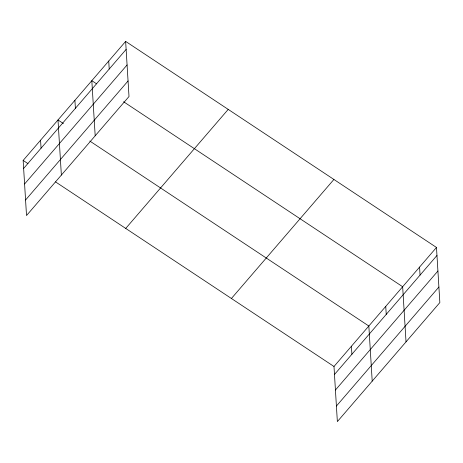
<?xml version="1.0" encoding="UTF-8"?>
<svg xmlns="http://www.w3.org/2000/svg" width="463" height="463" viewBox="0 0 463 463"><rect width="100%" height="100%" fill="white"/><g stroke="black" fill="none" stroke-linecap="round" stroke-linejoin="round"><path stroke-width="0.69" d="M125.641 41.398L129.009 96.512L26.518 215.544L23.15 160.429L125.641 41.398L436.482 247.456L439.85 302.57L337.359 421.602L333.991 366.488L436.482 247.456M23.642 168.434L126.127 49.402M24.591 183.985L127.082 64.947M25.569 199.999L128.06 80.967M125.728 228.427L228.218 109.395M231.413 298.49L333.904 179.453M334.477 374.492L436.968 255.46M335.432 390.037L437.917 271.005M336.41 406.057L438.901 287.025M96.617 83.861L91.819 80.678L95.187 135.792M123.609 101.756L402.66 286.736L406.028 341.85M63.396 123.54L57.997 119.958L61.365 175.078M89.787 141.036L368.837 326.016L372.206 381.13M23.15 160.429L27.948 163.613M55.543 181.901L333.991 366.488M419.571 267.093L420.057 275.097M385.748 306.373L386.235 314.377M351.411 346.249L351.903 354.253M108.73 61.041L109.216 69.045M74.908 100.321L75.4 108.325M40.576 140.196L41.062 148.201"/></g></svg>
